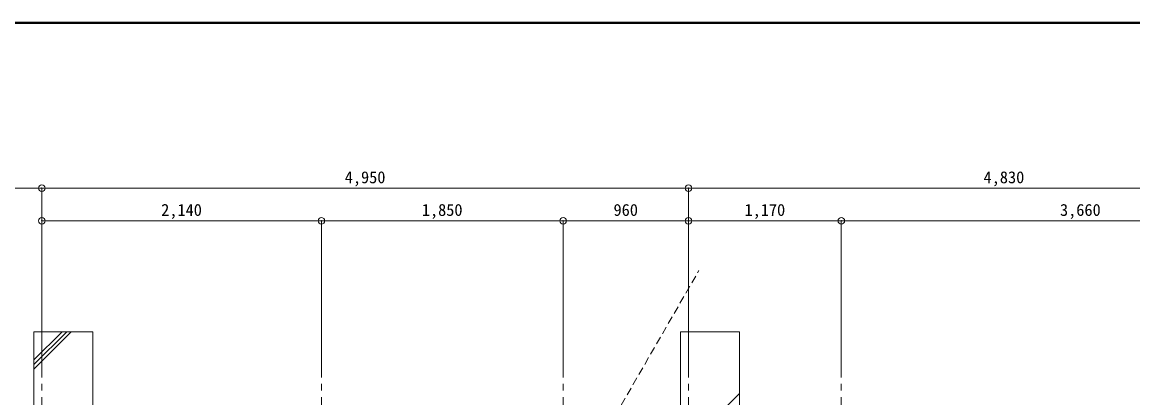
# Model space of a CAD drawing. Units: millimetres at full size, sheet at 1:50. Extents: x -9674 to 9699, y -6794 to 6791.
# Drawn here: x -3156 to 5345, y 3915 to 6791 of the extents above; entities that cross this region are included whole.
import ezdxf
from ezdxf.enums import TextEntityAlignment as Align

# ---------------------------------------------------------------- set-up
doc = ezdxf.new("R2010")
doc.units = ezdxf.units.MM
doc.header["$LTSCALE"] = 50
doc.header["$PDMODE"] = 32
doc.header["$PDSIZE"] = 50
doc.linetypes.add('CHAIN2', pattern=[12, 9, -1, 1, -1])
doc.linetypes.add('DASHED1', pattern=[1.8, 1.2, -0.6])
for name, color, linetype, lineweight in [('0-0_図面枠', 7, 'Continuous', 9), ('1-0_芯', 134, 'CHAIN2', 9), ('1-1_躯体', 134, 'Continuous', 9), ('1-8_ハッチ', 134, 'Continuous', 9), ('1-B_寸法', 134, 'Continuous', 9), ('2-C', 2, 'DASHED1', 25)]:
    doc.layers.add(name, color=color, linetype=linetype, lineweight=lineweight)
doc.styles.add('ＭＳ ゴシック', font='')
doc.styles.get('ＭＳ ゴシック').set_extended_font_data('MS Gothic')

msp = doc.modelspace()

# ---------------------------------------------------------------- linework, layer by layer
at = {"layer": '0-0_図面枠'}
for p, q in [((9697.16, 6789.66), (-9672.16, 6789.66)), ((9695.4, 6787.9), (-9670.4, 6787.9)), ((-9668.64, 6786.14), (9693.64, 6786.14)), ((9691.87, 6784.38), (-9666.87, 6784.38)), ((9690.11, 6782.61), (-9665.11, 6782.61)), ((9688.35, 6780.85), (-9663.35, 6780.85))]:
    msp.add_line(p, q, dxfattribs=at)
msp.add_lwpolyline([(9698.92, -6793.93), (9698.92, 6791.43), (-9673.92, 6791.43)], dxfattribs=at)
at = {"layer": '1-0_芯'}
for p, q in [((-3005.88, 4520.51), (-3005.88, -3699.49)), ((-865.88, 4520.51), (-865.88, 710.51)), ((984.12, 4520.51), (984.12, 2060.51)), ((1944.12, 4520.51), (1944.12, -3699.49)), ((3114.12, 4520.51), (3114.12, 710.51))]:
    msp.add_line(p, q, dxfattribs=at)
at = {"layer": '1-1_躯体'}
for p, q in [((-3065.88, 4420.51), (-2615.88, 4420.51)), ((-3065.88, 4420.51), (-3065.88, 3610.51)), ((-2615.88, 4420.51), (-2615.88, 3610.51)), ((1884.12, 4420.51), (2334.12, 4420.51)), ((1884.12, 4420.51), (1884.12, 3610.51)), ((2334.12, 4420.51), (2334.12, 3610.51))]:
    msp.add_line(p, q, dxfattribs=at)
at = {"layer": '1-8_ハッチ'}
for p, q in [((-3065.88, 4134.6), (-2779.97, 4420.51)), ((-3065.88, 4169.96), (-2815.32, 4420.51)), ((-3065.88, 4205.31), (-2850.68, 4420.51)), ((1816.18, 3430.51), (2334.12, 3948.46))]:
    msp.add_line(p, q, dxfattribs=at)
at = {"layer": '1-B_寸法'}
for p, q in [((-6725.88, 5520.51), (-3005.88, 5520.51)), ((-3005.88, 4520.51), (-3005.88, 5520.51)), ((-3005.88, 5520.51), (1944.12, 5520.51)), ((1944.12, 4520.51), (1944.12, 5520.51)), ((1944.12, 5520.51), (6774.12, 5520.51)), ((-3005.88, 5270.51), (-865.88, 5270.51)), ((-865.88, 4520.51), (-865.88, 5270.51)), ((-865.88, 5270.51), (984.12, 5270.51)), ((984.12, 4520.51), (984.12, 5270.51)), ((984.12, 5270.51), (1944.12, 5270.51)), ((1944.12, 5270.51), (3114.12, 5270.51)), ((3114.12, 4520.51), (3114.12, 5270.51)), ((3114.12, 5270.51), (6774.12, 5270.51))]:
    msp.add_line(p, q, dxfattribs=at)
for p in [(-3005.88, 5520.51), (1944.12, 5520.51), (-3005.88, 5270.51), (-865.88, 5270.51), (984.12, 5270.51), (1944.12, 5270.51), (3114.12, 5270.51)]:
    msp.add_point(p, dxfattribs=at)
at = {"layer": '2-C', "color": 7, "lineweight": 9}
msp.add_line((1114.18, 3313.63), (2024.22, 4889.86), dxfattribs=at)

# ---------------------------------------------------------------- texts
at = {"layer": '1-B_寸法', "style": 'ＭＳ ゴシック'}
for s, p in [('4,950', (-687.13, 5530.51)), ('4,830', (4202.87, 5530.51)), ('2,140', (-2092.13, 5280.51)), ('1,850', (-97.13, 5280.51)), ('960', (1370.37, 5280.51)), ('1,170', (2372.87, 5280.51)), ('3,660', (4787.87, 5280.51))]:
    msp.add_text(s, height=91.64, dxfattribs=at).set_placement(p, align=Align.BOTTOM_LEFT)

doc.saveas('drawing.dxf')
